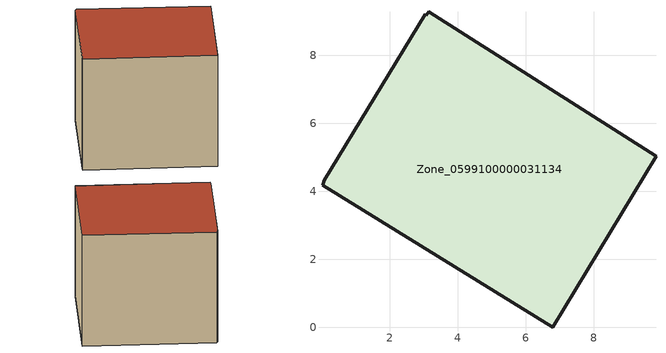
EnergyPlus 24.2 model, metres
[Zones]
Zone_0599100000031134
 floor ground (C_G): 0.02,4.17 0.08,4.32 3.04,9.21 3.08,9.17 3.15,9.28 9.83,5.03 6.79,0 z0
 wall outside (C_F): 3.15,9.28 3.08,9.17 3.04,9.21 0.08,4.32 0.02,4.17 6.79,0 9.83,5.03 3.15,9.28 z0:7.5
 roof outside (C_R): 0.08,4.32 0.02,4.17 6.79,0 9.83,5.03 3.15,9.28 3.08,9.17 3.04,9.21 z7.5
[BUILDING]
Pand.0599100000031134: North Axis=0; Terrain=City; Loads Convergence Tolerance Value=0.04; Temperature Convergence Tolerance Value=0.4; Solar Distribution=FullExterior; Maximum Number of Warmup Days=25; Minimum Number of Warmup Days=1
[Site:Location]
Rotterdam.The.Hague.AP_ZH_NLD Design_Conditions: Latitude=51.96; Longitude=4.45; Time Zone=1; Elevation=-4.5
[SITE:GROUNDTEMPERATURE:BUILDINGSURFACE]
18, 18, 18, 18, 18, 18, 18, 18, 18, 18, 18, 18
[MATERIAL] Thermal Absorptance=0.9; Solar Absorptance=0.7; Visible Absorptance=0.7
Name | Roughness | Thickness | Conductivity | Density | Specific Heat
G.TI.1946-1964 | MediumSmooth | 0.15 | 1 | 540 | 1210
F.TI.1946-1964 | Rough | 0.3 | 0.857143 | 1920 | 840
R.TI.1946-1964 | MediumRough | 0.2 | 0.277778 | 1500 | 1000
[CONSTRUCTION]
C_G: G.TI.1946-1964
C_F: F.TI.1946-1964
C_R: R.TI.1946-1964
[ZONE]
Zone_0599100000031134: Type=1; Multiplier=1; Ceiling Height=Autocalculate; Volume=Autocalculate; Floor Area=autocalculate; Part of Total Floor Area=Yes
[ZONEINFILTRATION:DESIGNFLOWRATE]
Infil_Zone_0599100000031134: Zone or ZoneList or Space or SpaceList=Zone_0599100000031134; Schedule=AlwaysOn; Design Flow Rate Calculation Method=Flow/Area; Flow Rate per Floor Area=0.003; Constant Term Coefficient=1; Temperature Term Coefficient=0; Velocity Term Coefficient=0; Velocity Squared Term Coefficient=0
[HVACTEMPLATE:ZONE:IDEALLOADSAIRSYSTEM]
Zone_0599100000031134: Maximum Heating Supply Air Temperature=50; Minimum Cooling Supply Air Temperature=13; Maximum Heating Supply Air Humidity Ratio=0.0156; Minimum Cooling Supply Air Humidity Ratio=0.0077; Heating Limit=NoLimit; Cooling Limit=NoLimit; Dehumidification Control Type=ConstantSensibleHeatRatio; Cooling Sensible Heat Ratio=0.7; Dehumidification Setpoint=60; Humidification Control Type=None; Humidification Setpoint=30; Outdoor Air Method=None; Outdoor Air Flow Rate per Person=0.00944; Outdoor Air Flow Rate per Zone Floor Area=0; Outdoor Air Flow Rate per Zone=0; Demand Controlled Ventilation Type=None; Outdoor Air Economizer Type=NoEconomizer; Heat Recovery Type=None; Sensible Heat Recovery Effectiveness=0.7; Latent Heat Recovery Effectiveness=0.65
[ZONECONTROL:THERMOSTAT]
ThermostatControl_Zone_0599100000031134: Zone or ZoneList=Zone_0599100000031134; Control Type Schedule=DualSetpointControlType; Control 1=Thermostat_Zone_0599100000031134; Temperature Difference Between Cutout And Setpoint=0
[THERMOSTATSETPOINT:DUALSETPOINT]
Thermostat_Zone_0599100000031134: Heating Setpoint Temperature Schedule=HeatingSetpoint_Zone_0599100000031134; Cooling Setpoint Temperature Schedule=CoolingSetpoint_Zone_0599100000031134
[SCHEDULE:COMPACT]
HeatingSetpoint_Zone_0599100000031134: Through: 12/31, For: AllDays, Until: 24:00, 21
CoolingSetpoint_Zone_0599100000031134: Through: 12/31, For: AllDays, Until: 24:00, 24
DualSetpointControlType: Through: 12/31, For: AllDays, Until: 24:00, 4
AlwaysOn: Through: 12/31, For: AllDays, Until: 24:00, 1
